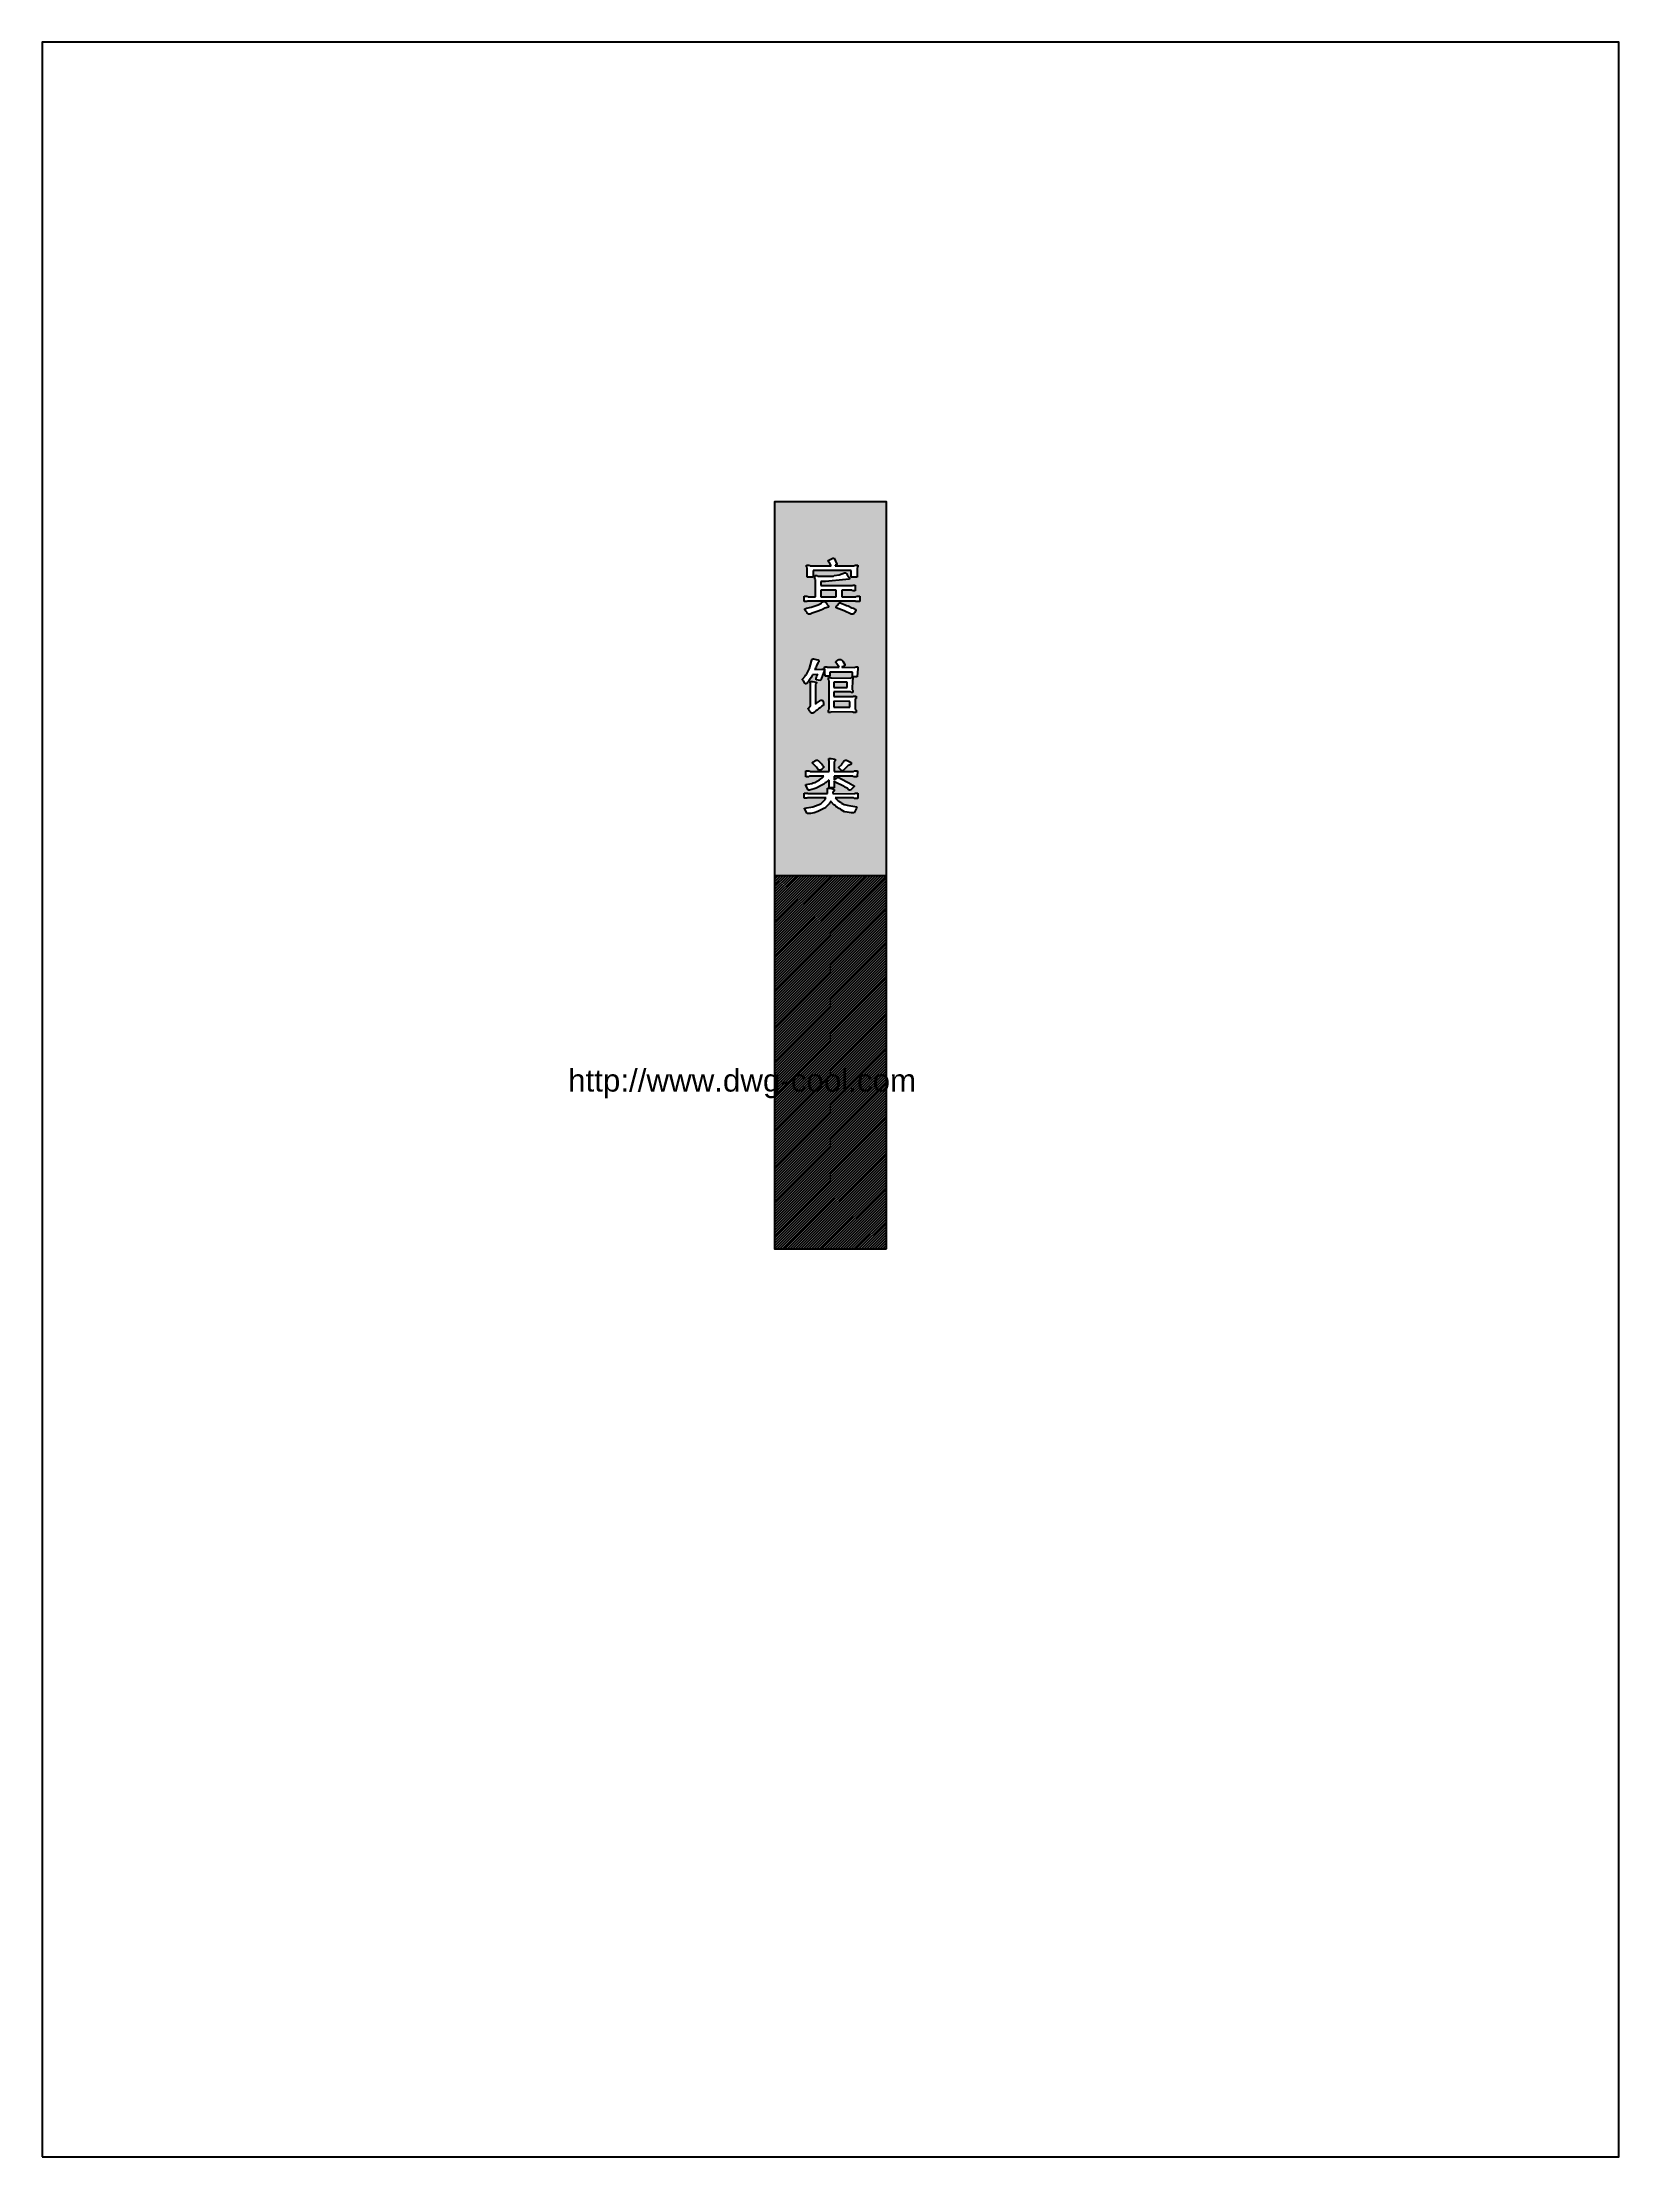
# Model space of a CAD drawing. Extents: x 0 to 211, y 0 to 283.
import ezdxf

# ---------------------------------------------------------------- set-up
doc = ezdxf.new("R2010")
doc.units = 0
doc.header["$LTSCALE"] = 4000
doc.header["$MEASUREMENT"] = 0
doc.layers.get('0').update_dxf_attribs({"color": 3, "linetype": 'CONTINUOUS'})
doc.layers.get('DEFPOINTS').update_dxf_attribs({"linetype": 'CONTINUOUS'})
doc.layers.add('K', color=3, linetype='CONTINUOUS')
doc.layers.add('LAYER2', color=3, linetype='CONTINUOUS')
doc.styles.add('STYLE1', font='swissek.ttf')

msp = doc.modelspace()

# ---------------------------------------------------------------- hatches: boundary and pattern name
at = {"layer": 'LAYER2'}
h = msp.add_hatch(color=256, dxfattribs=at)
h.paths.add_polyline_path([(98, 171.5), (113, 171.5), (113, 221.5), (98, 221.5)])
h.paths.add_polyline_path([(103.08, 200.49), (103.11, 200.49), (103.24, 200.49), (103.56, 200.41), (103.8, 200.33), (103.96, 200.25), (103.96, 200.07), (103.8, 199.91), (103.64, 199.59), (103.56, 199.35), (103.48, 199.19), (103.4, 199.12), (103.4, 199.04), (104.35, 199.11), (104.7, 199.11), (104.7, 199.19), (104.7, 199.43), (105.02, 199.43), (105.09, 199.35), (106.68, 199.35), (106.45, 199.67), (106.37, 199.82), (106.17, 200.02), (106.29, 200.17), (106.45, 200.25), (106.61, 200.41), (106.63, 200.41), (106.92, 200.41), (107.16, 200.17), (107.4, 199.74), (107.4, 199.58), (107.32, 199.5), (107.16, 199.43), (107, 199.43), (107, 199.35), (108.75, 199.34), (108.83, 199.42), (109.17, 199.42), (109.17, 199.18), (109.09, 198.07), (108.43, 198.07), (108.43, 198.71), (105.41, 198.71), (105.41, 198.16), (104.77, 198.16), (104.71, 199), (104.27, 197.76), (104.19, 197.6), (103.87, 197.61), (103.56, 197.69), (103.56, 197.84), (103.64, 198.08), (103.72, 198.24), (103.8, 198.32), (103.8, 198.4), (103.08, 198.32), (102.92, 198), (102.68, 197.69), (102.6, 197.53), (102.44, 197.37), (102.36, 197.21), (102.28, 197.13), (102.12, 197.13), (102.05, 197.21), (101.89, 197.53), (101.69, 197.73), (102.13, 198.17), (102.21, 198.32), (102.29, 198.4), (102.69, 199.2), (102.84, 199.67), (103.01, 200.33)], flags=16)
h.paths.add_polyline_path([(102.52, 206.45), (102.44, 206.53), (102.36, 206.69), (102.2, 206.85), (102.12, 207), (102.05, 207.08), (102.05, 207.16), (102.28, 207.24), (102.92, 207.4), (103.87, 207.72), (104.19, 207.88), (104.35, 208.06), (104.51, 208.14), (104.53, 208.14), (104.75, 208.14), (104.93, 207.98), (105.01, 207.8), (105.25, 207.56), (105.25, 207.4), (104.75, 207.24), (104.43, 207.08), (104.19, 207), (103.87, 206.84), (102.92, 206.53), (102.76, 206.45)], flags=16)
h.paths.add_polyline_path([(102.76, 197.45), (102.79, 197.45), (103.08, 197.45), (103.63, 197.37), (103.63, 197.21), (103.47, 197.05), (103.47, 194.4), (103.63, 194.56), (104.03, 194.8), (104.19, 194.96), (104.42, 194.96), (104.5, 194.8), (104.58, 194.48), (104.58, 194.32), (104.5, 194.24), (104.34, 194.16), (104.1, 193.93), (103.94, 193.85), (103.71, 193.61), (103.55, 193.53), (103.31, 193.29), (103.15, 193.21), (102.91, 193.21), (102.83, 193.37), (102.67, 193.53), (102.59, 193.69), (102.48, 193.81), (102.83, 194.17), (102.84, 197.21), (102.76, 197.29)], flags=16)
h.paths.add_polyline_path([(105.25, 198), (105.28, 198), (105.49, 198), (105.57, 197.92), (108.19, 197.91), (108.27, 197.99), (108.51, 197.99), (108.51, 197.75), (108.43, 197.68), (108.42, 196.33), (108.5, 196.22), (108.5, 195.98), (108.26, 195.98), (108.18, 196.06), (105.96, 196.07), (105.96, 195.43), (108.5, 195.43), (108.58, 195.5), (108.93, 195.5), (108.92, 195.19), (108.82, 195.11), (108.82, 193.68), (108.92, 193.6), (108.92, 193.28), (108.58, 193.28), (108.5, 193.36), (105.56, 193.37), (105.48, 193.29), (105.24, 193.29), (105.24, 193.61), (105.32, 193.68), (105.33, 197.6), (105.25, 197.68)], flags=16)
h.paths.add_polyline_path([(101.97, 208.14), (101.97, 208.86), (102.44, 208.86), (102.52, 208.78), (103.48, 208.78), (103.48, 211.08), (103.4, 211.16), (103.4, 211.64), (103.71, 211.64), (103.79, 211.56), (105.89, 211.56), (105.97, 211.64), (106.68, 211.71), (107.39, 211.98), (107.42, 211.98), (107.55, 211.98), (107.63, 211.9), (107.71, 211.71), (107.87, 211.56), (107.95, 211.4), (108.03, 211.32), (108.03, 211.16), (107.55, 211.08), (106.68, 211), (105.73, 210.92), (104.85, 210.84), (104.19, 210.84), (104.19, 210.29), (108.43, 210.28), (108.51, 210.36), (108.82, 210.36), (108.82, 209.57), (108.43, 209.57), (108.35, 209.65), (107, 209.65), (107, 208.78), (108.9, 208.78), (108.98, 208.85), (109.41, 208.85), (109.41, 208.14), (108.9, 208.14), (108.82, 208.22), (102.44, 208.22), (102.36, 208.14)], flags=16)
h.paths.add_polyline_path([(105.96, 197.36), (105.99, 197.36), (107.71, 197.36), (107.71, 196.64), (105.96, 196.65)], flags=0)
h.paths.add_polyline_path([(106.6, 207.16), (107.31, 206.92), (108.27, 206.45), (108.58, 206.45), (108.66, 206.6), (108.74, 206.68), (108.93, 207.07), (108.58, 207.24), (108.35, 207.32), (107.87, 207.56), (107.63, 207.64), (107.47, 207.72), (107, 207.88), (106.84, 207.98), (106.68, 207.98), (106.6, 207.88), (106.52, 207.72), (106.36, 207.56), (106.25, 207.34)], flags=16)
h.paths.add_polyline_path([(104.19, 208.78), (104.19, 209.65), (104.22, 209.65), (106.28, 209.65), (106.28, 208.78)], flags=0)
h.paths.add_polyline_path([(105.96, 194.8), (105.99, 194.8), (108.1, 194.79), (108.1, 194), (105.96, 194)], flags=0)
h.paths.add_polyline_path([(102.36, 211.4), (102.37, 212.7), (102.29, 212.78), (102.29, 213.01), (102.68, 213.01), (102.76, 212.93), (105.57, 212.93), (105.41, 213.25), (105.13, 213.63), (105.81, 213.97), (105.83, 213.97), (105.97, 213.97), (106.39, 213.12), (106.28, 213.01), (106.12, 213.01), (106.12, 212.93), (108.67, 212.93), (108.75, 213.01), (109.17, 213.01), (109.17, 212.77), (109.09, 212.69), (109.09, 211.4), (108.27, 211.4), (108.27, 212.3), (103.16, 212.3), (103.16, 211.4)], flags=16)
h.paths.add_polyline_path([(103.57, 186.91), (103.59, 186.91), (103.8, 186.91), (104.36, 186.36), (104.44, 186.2), (104.67, 186), (104.36, 185.72), (104.2, 185.64), (104.12, 185.56), (103.88, 185.56), (103.64, 185.96), (103.05, 186.56), (103.17, 186.68), (103.33, 186.76), (103.41, 186.84)], flags=16)
h.paths.add_polyline_path([(105.26, 187.15), (105.29, 187.15), (105.58, 187.15), (106.13, 187.07), (106.13, 186.83), (105.97, 186.67), (105.97, 185.4), (108.59, 185.39), (108.67, 185.47), (109.1, 185.47), (109.09, 184.68), (108.59, 184.68), (108.51, 184.76), (105.97, 184.77), (105.97, 184.26), (106.13, 184.42), (106.29, 184.5), (106.37, 184.58), (106.68, 184.58), (106.76, 184.5), (108.03, 183.86), (108.11, 183.78), (108.59, 183.54), (108.71, 183.42), (108.19, 182.91), (107.95, 182.91), (107.71, 183.15), (107.4, 183.31), (107.32, 183.39), (106.05, 184.02), (105.97, 184.1), (105.97, 183.23), (105.33, 183.23), (105.33, 184.26), (105.25, 184.18), (105.1, 184.11), (104.94, 183.95), (104.78, 183.87), (104.62, 183.71), (104.43, 183.63), (104.35, 183.55), (103.56, 183.16), (103.32, 183.08), (102.68, 182.92), (102.52, 182.92), (102.21, 183.56), (102.21, 183.64), (103, 183.79), (103.16, 183.87), (103.4, 183.95), (104.04, 184.27), (104.2, 184.43), (104.35, 184.5), (104.62, 184.77), (102.69, 184.77), (102.61, 184.69), (102.21, 184.69), (102.21, 185.49), (102.69, 185.49), (102.77, 185.41), (105.34, 185.4), (105.34, 186.83), (105.26, 186.91)], flags=16)
h.paths.add_polyline_path([(107.4, 186.91), (107.43, 186.91), (107.64, 186.91), (108.28, 186.59), (108.28, 186.43), (108.2, 186.35), (107.88, 186.19), (107.16, 185.48), (107, 185.48), (106.57, 185.92), (107.01, 186.35), (107.09, 186.51), (107.25, 186.67), (107.32, 186.83)], flags=16)
h.paths.add_polyline_path([(105.09, 183.15), (105.12, 183.15), (105.41, 183.15), (105.81, 183.07), (105.97, 182.99), (105.97, 182.83), (105.81, 182.67), (105.81, 182.44), (108.67, 182.43), (108.77, 182.51), (109.17, 182.51), (109.17, 181.79), (108.66, 181.79), (108.58, 181.87), (106.12, 181.88), (106.52, 181.48), (106.92, 181.24), (106.99, 181.16), (107.31, 181), (107.95, 180.84), (108.5, 180.76), (109.01, 180.66), (109, 180.5), (108.66, 179.86), (108.26, 179.86), (107.71, 179.94), (107.39, 180.02), (106.91, 180.26), (106.83, 180.34), (106.52, 180.5), (106.44, 180.58), (106.28, 180.66), (106.12, 180.85), (105.96, 180.93), (105.53, 181.36), (105.41, 181.25), (105.33, 181.09), (104.85, 180.59), (104.69, 180.51), (104.61, 180.43), (103.79, 180.03), (103.31, 179.87), (102.84, 179.8), (102.36, 179.8), (102.04, 180.43), (102.04, 180.51), (103.15, 180.67), (103.87, 180.93), (104.19, 181.09), (104.77, 181.64), (104.85, 181.8), (104.93, 181.88), (102.44, 181.89), (102.36, 181.81), (101.97, 181.81), (101.97, 182.52), (102.44, 182.52), (102.52, 182.44), (105.09, 182.44)], flags=16)
h = msp.add_hatch(dxfattribs=at)
h.set_pattern_fill('ANSI31', color=256, scale=2, style=0)
h.set_pattern_definition([(45, (-1040.72996, 30), (-0.176776695, 0.176776695), [])])
h.paths.add_polyline_path([(98, 121.5), (113, 121.5), (113, 171.5), (98, 171.5)])
h.paths.add_polyline_path([(69.7, 140.83), (145.13, 140.83), (145.13, 146.61), (69.7, 146.61)], flags=9)

# ---------------------------------------------------------------- linework, layer by layer
at = {"color": 3}
for p, q in [((102.29, 212.78), (102.29, 213.01)), ((102.29, 213.01), (102.68, 213.01)), ((102.37, 212.7), (102.29, 212.78)), ((102.36, 211.4), (102.37, 212.7)), ((102.68, 213.01), (102.76, 212.93)), ((102.76, 212.93), (105.57, 212.93)), ((108.27, 212.3), (103.16, 212.3)), ((103.16, 212.3), (103.16, 211.4)), ((105.17, 213.65), (105.81, 213.97)), ((105.17, 213.57), (105.17, 213.65)), ((105.41, 213.25), (105.17, 213.57)), ((105.57, 212.93), (105.41, 213.25)), ((105.81, 213.97), (105.97, 213.97)), ((105.81, 213.97), (105.83, 213.97)), ((105.97, 213.97), (106.36, 213.17)), ((106.28, 213.01), (106.12, 213.01)), ((106.12, 213.01), (106.12, 212.93)), ((106.12, 212.93), (108.67, 212.93)), ((106.36, 213.09), (106.28, 213.01)), ((106.36, 213.17), (106.36, 213.09)), ((108.27, 211.4), (108.27, 212.3)), ((108.67, 212.93), (108.75, 213.01)), ((108.75, 213.01), (109.17, 213.01)), ((109.17, 212.77), (109.09, 212.69)), ((109.09, 212.69), (109.09, 211.4)), ((109.17, 213.01), (109.17, 212.77)), ((103.16, 211.4), (102.36, 211.4)), ((103.4, 211.16), (103.4, 211.64)), ((103.4, 211.64), (103.71, 211.64)), ((103.48, 211.08), (103.4, 211.16)), ((103.48, 208.78), (103.48, 211.08)), ((103.71, 211.64), (103.79, 211.56)), ((103.79, 211.56), (105.89, 211.56)), ((104.85, 210.84), (104.19, 210.84)), ((104.19, 210.84), (104.19, 210.29)), ((104.19, 210.29), (108.43, 210.28)), ((104.19, 209.65), (104.19, 208.78)), ((106.28, 209.65), (104.19, 209.65)), ((104.19, 209.65), (104.22, 209.65)), ((105.73, 210.92), (104.85, 210.84)), ((106.68, 211), (105.73, 210.92)), ((105.89, 211.56), (105.97, 211.64)), ((105.97, 211.64), (106.68, 211.71)), ((106.28, 208.78), (106.28, 209.65)), ((106.68, 211.71), (107.39, 211.98)), ((107.55, 211.08), (106.68, 211)), ((108.35, 209.65), (107, 209.65)), ((107, 209.65), (107, 208.78)), ((107.39, 211.98), (107.55, 211.98)), ((107.39, 211.98), (107.42, 211.98)), ((107.55, 211.98), (107.63, 211.9)), ((108.03, 211.16), (107.55, 211.08)), ((107.63, 211.9), (107.71, 211.71)), ((107.71, 211.71), (107.87, 211.56)), ((107.87, 211.56), (107.95, 211.4)), ((107.95, 211.4), (108.03, 211.32)), ((108.03, 211.32), (108.03, 211.16)), ((109.09, 211.4), (108.27, 211.4)), ((108.43, 209.57), (108.35, 209.65)), ((108.43, 210.28), (108.51, 210.36)), ((108.82, 209.57), (108.43, 209.57)), ((108.51, 210.36), (108.82, 210.36)), ((108.82, 210.36), (108.82, 209.57)), ((101.97, 208.14), (101.97, 208.86)), ((101.97, 208.86), (102.44, 208.86)), ((102.36, 208.14), (101.97, 208.14)), ((102.05, 207.16), (102.28, 207.24)), ((102.05, 207.08), (102.05, 207.16)), ((102.12, 207), (102.05, 207.08)), ((102.2, 206.85), (102.12, 207)), ((102.36, 206.69), (102.2, 206.85)), ((102.28, 207.24), (102.92, 207.4)), ((102.44, 208.22), (102.36, 208.14)), ((102.44, 206.53), (102.36, 206.69)), ((102.44, 208.86), (102.52, 208.78)), ((108.82, 208.22), (102.44, 208.22)), ((102.52, 208.78), (103.48, 208.78)), ((102.92, 207.4), (103.87, 207.72)), ((103.87, 206.84), (102.92, 206.53)), ((103.87, 207.72), (104.19, 207.88)), ((104.19, 207), (103.87, 206.84)), ((104.19, 208.78), (106.28, 208.78)), ((104.19, 207.88), (104.35, 208.06)), ((104.43, 207.08), (104.19, 207)), ((104.35, 208.06), (104.51, 208.14)), ((104.75, 207.24), (104.43, 207.08)), ((104.51, 208.14), (104.75, 208.14)), ((104.51, 208.14), (104.53, 208.14)), ((104.75, 208.14), (104.93, 207.98)), ((105.25, 207.4), (104.75, 207.24)), ((104.93, 207.98), (105.01, 207.8)), ((105.01, 207.8), (105.25, 207.56)), ((105.25, 207.56), (105.25, 207.4)), ((106.28, 207.4), (106.36, 207.56)), ((106.28, 207.32), (106.28, 207.4)), ((106.6, 207.16), (106.28, 207.32)), ((106.36, 207.56), (106.52, 207.72)), ((106.52, 207.72), (106.6, 207.88)), ((106.6, 207.88), (106.68, 207.98)), ((107.31, 206.92), (106.6, 207.16)), ((106.68, 207.98), (106.84, 207.98)), ((106.68, 207.98), (106.7, 207.98)), ((106.84, 207.98), (107, 207.88)), ((107, 208.78), (108.9, 208.78)), ((107, 207.88), (107.47, 207.72)), ((108.27, 206.45), (107.31, 206.92)), ((107.47, 207.72), (107.63, 207.64)), ((107.63, 207.64), (107.87, 207.56)), ((107.87, 207.56), (108.35, 207.32)), ((108.35, 207.32), (108.58, 207.24)), ((108.58, 207.24), (108.9, 207.08)), ((108.66, 206.6), (108.58, 206.45)), ((108.74, 206.68), (108.66, 206.6)), ((108.9, 207), (108.74, 206.68)), ((108.9, 208.14), (108.82, 208.22)), ((108.9, 208.78), (108.98, 208.85)), ((109.41, 208.14), (108.9, 208.14)), ((108.9, 207.08), (108.9, 207)), ((108.98, 208.85), (109.41, 208.85)), ((109.41, 208.85), (109.41, 208.14)), ((102.52, 206.45), (102.44, 206.53)), ((102.76, 206.45), (102.52, 206.45)), ((102.92, 206.53), (102.76, 206.45)), ((108.58, 206.45), (108.27, 206.45)), ((101.73, 197.77), (102.13, 198.17)), ((102.13, 198.17), (102.21, 198.32)), ((102.21, 198.32), (102.29, 198.4)), ((102.29, 198.4), (102.69, 199.2)), ((102.69, 199.2), (102.84, 199.67)), ((102.84, 199.67), (103.01, 200.33)), ((103.08, 198.32), (102.92, 198)), ((103.01, 200.33), (103.08, 200.49)), ((103.08, 200.49), (103.24, 200.49)), ((103.08, 200.49), (103.11, 200.49)), ((103.8, 198.4), (103.08, 198.32)), ((103.24, 200.49), (103.56, 200.41)), ((103.48, 199.19), (103.4, 199.12)), ((103.4, 199.12), (103.4, 199.04)), ((103.4, 199.04), (104.35, 199.11)), ((103.56, 199.35), (103.48, 199.19)), ((103.56, 200.41), (103.8, 200.33)), ((103.64, 199.59), (103.56, 199.35)), ((103.8, 199.91), (103.64, 199.59)), ((103.64, 198.08), (103.72, 198.24)), ((103.72, 198.24), (103.8, 198.32)), ((103.8, 200.33), (103.96, 200.25)), ((103.96, 200.07), (103.8, 199.91)), ((103.8, 198.32), (103.8, 198.4)), ((103.96, 200.25), (103.96, 200.07)), ((104.7, 198.95), (104.27, 197.76)), ((104.35, 199.11), (104.7, 199.11)), ((104.7, 199.19), (104.7, 199.43)), ((104.7, 199.43), (105.02, 199.43)), ((104.77, 198.16), (104.7, 199.19)), ((104.7, 199.11), (104.7, 198.95)), ((105.41, 198.16), (104.77, 198.16)), ((105.02, 199.43), (105.09, 199.35)), ((105.09, 199.35), (106.68, 199.35)), ((108.43, 198.71), (105.41, 198.71)), ((105.41, 198.71), (105.41, 198.16)), ((106.21, 200.06), (106.29, 200.17)), ((106.21, 199.98), (106.21, 200.06)), ((106.37, 199.82), (106.21, 199.98)), ((106.29, 200.17), (106.45, 200.25)), ((106.45, 199.67), (106.37, 199.82)), ((106.45, 200.25), (106.61, 200.41)), ((106.68, 199.35), (106.45, 199.67)), ((106.61, 200.41), (106.92, 200.41)), ((106.61, 200.41), (106.63, 200.41)), ((106.92, 200.41), (107.16, 200.17)), ((107.16, 199.43), (107, 199.43)), ((107, 199.43), (107, 199.35)), ((107, 199.35), (108.75, 199.34)), ((107.16, 200.17), (107.4, 199.74)), ((107.32, 199.5), (107.16, 199.43)), ((107.4, 199.58), (107.32, 199.5)), ((107.4, 199.74), (107.4, 199.58)), ((108.43, 198.07), (108.43, 198.71)), ((108.75, 199.34), (108.83, 199.42)), ((108.83, 199.42), (109.17, 199.42)), ((109.17, 199.18), (109.09, 198.07)), ((109.17, 199.42), (109.17, 199.18)), ((101.73, 197.69), (101.73, 197.77)), ((101.89, 197.53), (101.73, 197.69)), ((102.05, 197.21), (101.89, 197.53)), ((102.12, 197.13), (102.05, 197.21)), ((102.28, 197.13), (102.12, 197.13)), ((102.36, 197.21), (102.28, 197.13)), ((102.44, 197.37), (102.36, 197.21)), ((102.6, 197.53), (102.44, 197.37)), ((102.68, 197.69), (102.6, 197.53)), ((102.92, 198), (102.68, 197.69)), ((102.76, 197.45), (103.08, 197.45)), ((102.76, 197.29), (102.76, 197.45)), ((102.76, 197.45), (102.79, 197.45)), ((102.84, 197.21), (102.76, 197.29)), ((102.83, 194.17), (102.84, 197.21)), ((103.08, 197.45), (103.63, 197.37)), ((103.63, 197.21), (103.47, 197.05)), ((103.47, 197.05), (103.47, 194.4)), ((103.56, 197.84), (103.64, 198.08)), ((103.56, 197.69), (103.56, 197.84)), ((103.87, 197.61), (103.56, 197.69)), ((103.63, 197.37), (103.63, 197.21)), ((104.19, 197.6), (103.87, 197.61)), ((104.27, 197.76), (104.19, 197.6)), ((105.25, 198), (105.49, 198)), ((105.25, 197.68), (105.25, 198)), ((105.25, 198), (105.28, 198)), ((105.33, 197.6), (105.25, 197.68)), ((105.32, 193.68), (105.33, 197.6)), ((105.49, 198), (105.57, 197.92)), ((105.57, 197.92), (108.19, 197.91)), ((105.96, 197.36), (105.96, 196.65)), ((107.71, 197.36), (105.96, 197.36)), ((105.96, 197.36), (105.99, 197.36)), ((105.96, 196.65), (107.71, 196.64)), ((108.18, 196.06), (105.96, 196.07)), ((105.96, 196.07), (105.96, 195.43)), ((105.96, 195.43), (108.5, 195.43)), ((107.71, 196.64), (107.71, 197.36)), ((108.26, 195.98), (108.18, 196.06)), ((108.19, 197.91), (108.27, 197.99)), ((108.5, 195.98), (108.26, 195.98)), ((108.27, 197.99), (108.51, 197.99)), ((108.43, 197.68), (108.42, 196.33)), ((108.42, 196.33), (108.5, 196.22)), ((109.09, 198.07), (108.43, 198.07)), ((108.51, 197.75), (108.43, 197.68)), ((108.5, 196.22), (108.5, 195.98)), ((108.5, 195.43), (108.58, 195.5)), ((108.51, 197.99), (108.51, 197.75)), ((108.58, 195.5), (108.93, 195.5)), ((108.93, 195.5), (108.92, 195.19)), ((102.52, 193.85), (102.83, 194.17)), ((102.52, 193.77), (102.52, 193.85)), ((102.59, 193.69), (102.52, 193.77)), ((102.67, 193.53), (102.59, 193.69)), ((102.83, 193.37), (102.67, 193.53)), ((102.91, 193.21), (102.83, 193.37)), ((103.15, 193.21), (102.91, 193.21)), ((103.31, 193.29), (103.15, 193.21)), ((103.55, 193.53), (103.31, 193.29)), ((103.47, 194.4), (103.63, 194.56)), ((103.71, 193.61), (103.55, 193.53)), ((103.63, 194.56), (104.03, 194.8)), ((103.94, 193.85), (103.71, 193.61)), ((104.1, 193.93), (103.94, 193.85)), ((104.03, 194.8), (104.19, 194.96)), ((104.34, 194.16), (104.1, 193.93)), ((104.19, 194.96), (104.42, 194.96)), ((104.5, 194.24), (104.34, 194.16)), ((104.42, 194.96), (104.5, 194.8)), ((104.5, 194.8), (104.58, 194.48)), ((104.58, 194.32), (104.5, 194.24)), ((104.58, 194.48), (104.58, 194.32)), ((105.24, 193.61), (105.32, 193.68)), ((105.24, 193.29), (105.24, 193.61)), ((105.48, 193.29), (105.24, 193.29)), ((105.56, 193.37), (105.48, 193.29)), ((108.5, 193.36), (105.56, 193.37)), ((105.96, 194.8), (105.96, 194)), ((108.1, 194.79), (105.96, 194.8)), ((105.96, 194.8), (105.99, 194.8)), ((105.96, 194), (108.1, 194)), ((108.1, 194), (108.1, 194.79)), ((108.58, 193.28), (108.5, 193.36)), ((108.92, 193.28), (108.58, 193.28)), ((108.92, 195.19), (108.82, 195.11)), ((108.82, 195.11), (108.82, 193.68)), ((108.82, 193.68), (108.92, 193.6)), ((108.92, 193.6), (108.92, 193.28)), ((103.33, 186.76), (103.41, 186.84)), ((103.41, 186.84), (103.57, 186.91)), ((103.57, 186.91), (103.8, 186.91)), ((103.57, 186.91), (103.59, 186.91)), ((103.8, 186.91), (104.36, 186.36)), ((105.26, 187.15), (105.58, 187.15)), ((105.26, 186.91), (105.26, 187.15)), ((105.26, 187.15), (105.29, 187.15)), ((105.34, 186.83), (105.26, 186.91)), ((105.34, 185.4), (105.34, 186.83)), ((105.58, 187.15), (106.13, 187.07)), ((106.13, 186.83), (105.97, 186.67)), ((106.13, 187.07), (106.13, 186.83)), ((107.25, 186.67), (107.32, 186.83)), ((107.32, 186.83), (107.4, 186.91)), ((107.4, 186.91), (107.64, 186.91)), ((107.4, 186.91), (107.43, 186.91)), ((107.64, 186.91), (108.28, 186.59)), ((102.21, 184.69), (102.21, 185.49)), ((102.21, 185.49), (102.69, 185.49)), ((102.61, 184.69), (102.21, 184.69)), ((102.69, 184.77), (102.61, 184.69)), ((102.69, 185.49), (102.77, 185.41)), ((104.62, 184.77), (102.69, 184.77)), ((102.77, 185.41), (105.34, 185.4)), ((103.09, 186.6), (103.17, 186.68)), ((103.09, 186.52), (103.09, 186.6)), ((103.64, 185.96), (103.09, 186.52)), ((103.16, 183.87), (103.4, 183.95)), ((103.17, 186.68), (103.33, 186.76)), ((103.4, 183.95), (104.04, 184.27)), ((103.88, 185.56), (103.64, 185.96)), ((104.12, 185.56), (103.88, 185.56)), ((104.04, 184.27), (104.2, 184.43)), ((104.2, 185.64), (104.12, 185.56)), ((104.36, 185.72), (104.2, 185.64)), ((104.2, 184.43), (104.35, 184.5)), ((104.35, 184.5), (104.62, 184.77)), ((104.36, 186.36), (104.44, 186.2)), ((104.62, 185.96), (104.36, 185.72)), ((104.44, 186.2), (104.62, 186.04)), ((104.62, 186.04), (104.62, 185.96)), ((105.1, 184.11), (104.94, 183.95)), ((105.25, 184.18), (105.1, 184.11)), ((105.33, 184.26), (105.25, 184.18)), ((105.33, 183.23), (105.33, 184.26)), ((105.97, 186.67), (105.97, 185.4)), ((105.97, 185.4), (108.59, 185.39)), ((108.51, 184.76), (105.97, 184.77)), ((105.97, 184.77), (105.97, 184.26)), ((105.97, 184.26), (106.13, 184.42)), ((106.05, 184.02), (105.97, 184.1)), ((105.97, 184.1), (105.97, 183.23)), ((107.32, 183.39), (106.05, 184.02)), ((106.13, 184.42), (106.29, 184.5)), ((106.29, 184.5), (106.37, 184.58)), ((106.37, 184.58), (106.68, 184.58)), ((106.61, 185.96), (107.01, 186.35)), ((106.61, 185.88), (106.61, 185.96)), ((107, 185.48), (106.61, 185.88)), ((106.68, 184.58), (106.76, 184.5)), ((106.76, 184.5), (108.03, 183.86)), ((107.16, 185.48), (107, 185.48)), ((107.01, 186.35), (107.09, 186.51)), ((107.09, 186.51), (107.25, 186.67)), ((107.88, 186.19), (107.16, 185.48)), ((108.2, 186.35), (107.88, 186.19)), ((108.28, 186.43), (108.2, 186.35)), ((108.28, 186.59), (108.28, 186.43)), ((108.59, 184.68), (108.51, 184.76)), ((108.59, 185.39), (108.67, 185.47)), ((109.09, 184.68), (108.59, 184.68)), ((108.67, 185.47), (109.1, 185.47)), ((109.1, 185.47), (109.09, 184.68)), ((101.97, 181.81), (101.97, 182.52)), ((101.97, 182.52), (102.44, 182.52)), ((102.36, 181.81), (101.97, 181.81)), ((102.21, 183.64), (103, 183.79)), ((102.21, 183.56), (102.21, 183.64)), ((102.52, 182.92), (102.21, 183.56)), ((102.44, 181.89), (102.36, 181.81)), ((102.44, 182.52), (102.52, 182.44)), ((104.93, 181.88), (102.44, 181.89)), ((102.68, 182.92), (102.52, 182.92)), ((102.52, 182.44), (105.09, 182.44)), ((103.32, 183.08), (102.68, 182.92)), ((103, 183.79), (103.16, 183.87)), ((103.56, 183.16), (103.32, 183.08)), ((104.35, 183.55), (103.56, 183.16)), ((104.19, 181.09), (104.77, 181.64)), ((104.43, 183.63), (104.35, 183.55)), ((104.62, 183.71), (104.43, 183.63)), ((104.78, 183.87), (104.62, 183.71)), ((104.77, 181.64), (104.85, 181.8)), ((104.94, 183.95), (104.78, 183.87)), ((104.85, 181.8), (104.93, 181.88)), ((105.09, 183.15), (105.41, 183.15)), ((105.09, 182.44), (105.09, 183.15)), ((105.09, 183.15), (105.12, 183.15)), ((105.97, 183.23), (105.33, 183.23)), ((105.41, 181.25), (105.33, 181.09)), ((105.41, 183.15), (105.81, 183.07)), ((105.49, 181.32), (105.41, 181.25)), ((105.57, 181.4), (105.49, 181.4)), ((105.49, 181.4), (105.49, 181.32)), ((105.57, 181.32), (105.57, 181.4)), ((105.96, 180.93), (105.57, 181.32)), ((105.81, 183.07), (105.97, 182.99)), ((105.97, 182.83), (105.81, 182.67)), ((105.81, 182.67), (105.81, 182.44)), ((105.81, 182.44), (108.67, 182.43)), ((105.97, 182.99), (105.97, 182.83)), ((108.58, 181.87), (106.12, 181.88)), ((106.12, 181.88), (106.52, 181.48)), ((106.52, 181.48), (106.92, 181.24)), ((106.92, 181.24), (106.99, 181.16)), ((106.99, 181.16), (107.31, 181)), ((107.4, 183.31), (107.32, 183.39)), ((107.71, 183.15), (107.4, 183.31)), ((107.95, 182.91), (107.71, 183.15)), ((108.19, 182.91), (107.95, 182.91)), ((108.03, 183.86), (108.11, 183.78)), ((108.11, 183.78), (108.59, 183.54)), ((108.67, 183.38), (108.19, 182.91)), ((108.66, 181.79), (108.58, 181.87)), ((108.59, 183.54), (108.67, 183.46)), ((109.17, 181.79), (108.66, 181.79)), ((108.67, 183.46), (108.67, 183.38)), ((108.67, 182.43), (108.77, 182.51)), ((108.77, 182.51), (109.17, 182.51)), ((109.17, 182.51), (109.17, 181.79)), ((102.04, 180.51), (103.15, 180.67)), ((102.04, 180.43), (102.04, 180.51)), ((102.36, 179.8), (102.04, 180.43)), ((102.84, 179.8), (102.36, 179.8)), ((103.31, 179.87), (102.84, 179.8)), ((103.15, 180.67), (103.87, 180.93)), ((103.79, 180.03), (103.31, 179.87)), ((104.61, 180.43), (103.79, 180.03)), ((103.87, 180.93), (104.19, 181.09)), ((104.69, 180.51), (104.61, 180.43)), ((104.85, 180.59), (104.69, 180.51)), ((105.33, 181.09), (104.85, 180.59)), ((106.12, 180.85), (105.96, 180.93)), ((106.28, 180.66), (106.12, 180.85)), ((106.44, 180.58), (106.28, 180.66)), ((106.52, 180.5), (106.44, 180.58)), ((106.83, 180.34), (106.52, 180.5)), ((106.91, 180.26), (106.83, 180.34)), ((107.39, 180.02), (106.91, 180.26)), ((107.31, 181), (107.95, 180.84)), ((107.71, 179.94), (107.39, 180.02)), ((108.26, 179.86), (107.71, 179.94)), ((107.95, 180.84), (108.5, 180.76)), ((108.66, 179.86), (108.26, 179.86)), ((108.5, 180.76), (109.01, 180.66)), ((109, 180.5), (108.66, 179.86)), ((109.01, 180.66), (109, 180.5))]:
    msp.add_line(p, q, dxfattribs=at)
at = {"layer": 'DEFPOINTS'}
msp.add_lwpolyline([(0, 0), (211, 0), (211, 283), (0, 283)], close=True, dxfattribs=at)
at = {"layer": 'LAYER2'}
msp.add_line((98, 171.5), (113, 171.5), dxfattribs=at)
msp.add_lwpolyline([(113, 121.5), (113, 221.5), (98, 221.5), (98, 121.5)], close=True, dxfattribs=at)

# ---------------------------------------------------------------- texts
at = {"layer": 'K', "style": 'STYLE1'}
msp.add_text('http://www.dwg-cool.com', height=3, dxfattribs=at).set_placement((70.38, 142.56))

doc.saveas('drawing.dxf')
